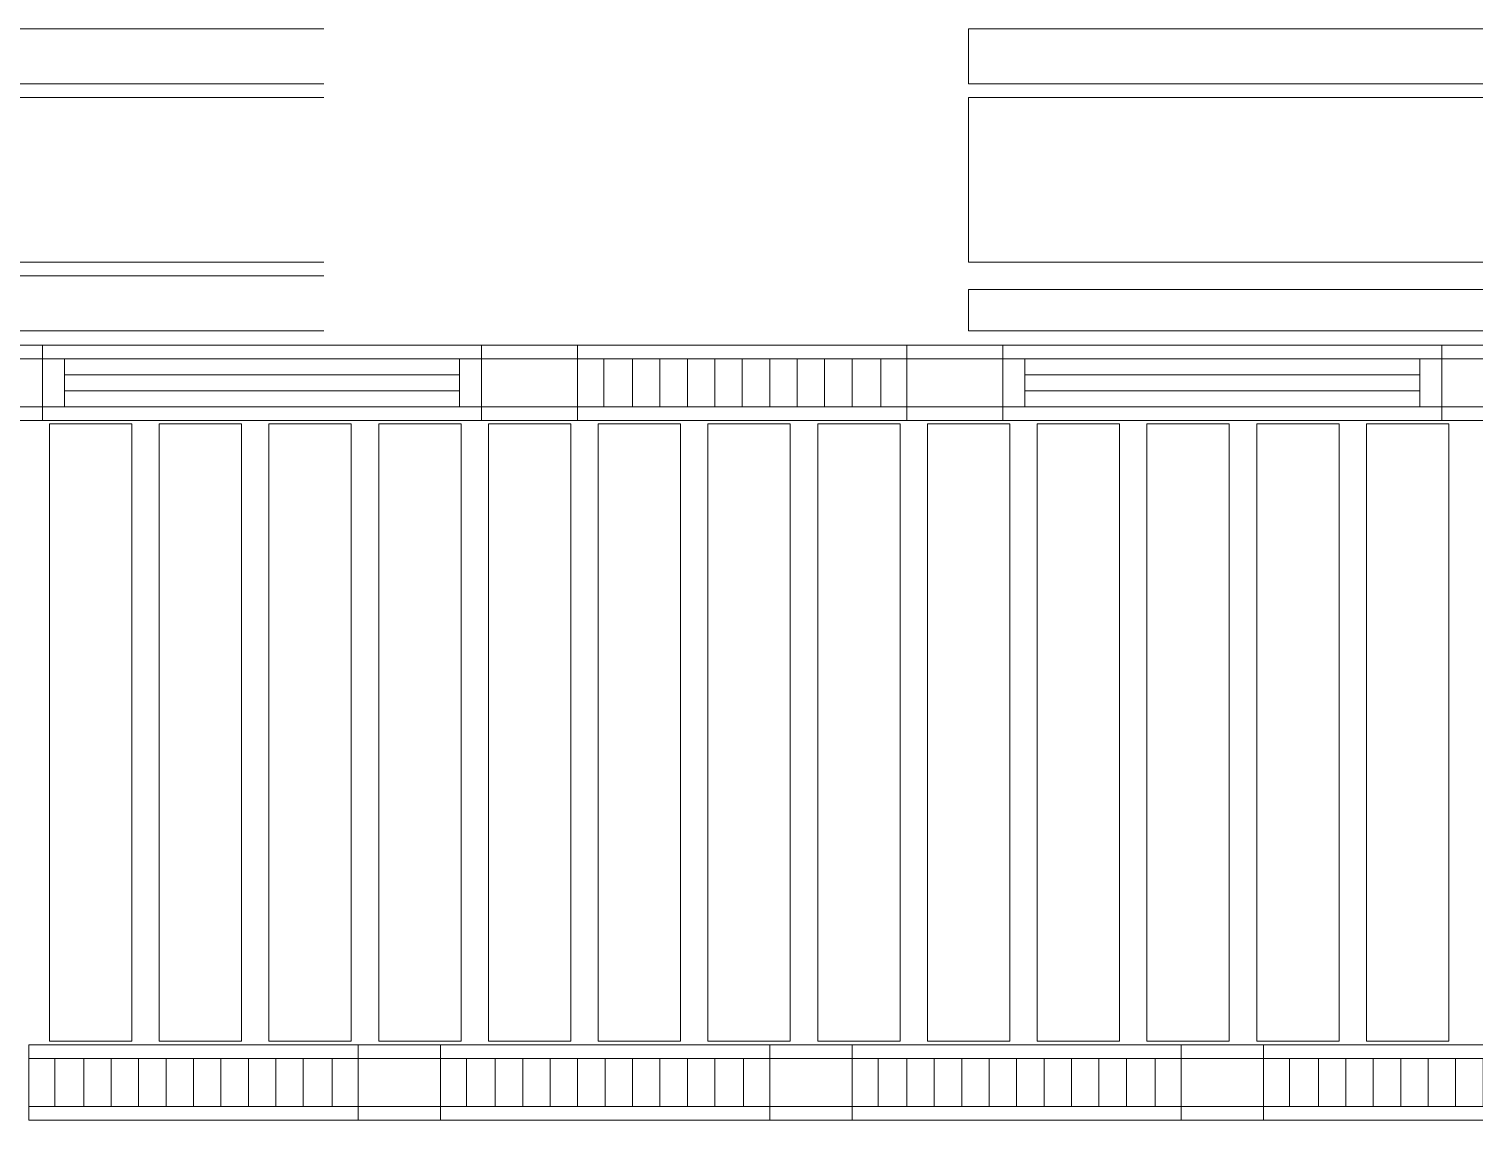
# Model space of a CAD drawing. Header units: millimetres. Extents: x -962357 to -591296, y -223672 to 59420.
# Drawn here: x -746930 to -741663, y -223672 to -219694 of the extents above; entities that cross this region are included whole.
import ezdxf

# ---------------------------------------------------------------- set-up
doc = ezdxf.new("R2010")
doc.units = ezdxf.units.MM
doc.linetypes.add('DPA_Hidden 50', pattern=[3, 2, -1])
doc.layers.add('A-GLAZ-CURT', color=2, linetype='Continuous', lineweight=9)

# ---------------------------------------------------------------- blocks, each defined once
blk = doc.blocks.new('DPA_CP_Metal Ceiling Panel - Vertical Panel with Gap-11114031-4160-01 UPPER PLATFORM LEVEL - REFLECTED CEILING PLAN')
at = {"layer": 'A-GLAZ-CURT'}
for p, q in [((-849807.4, 2689), (-849807.4, 439)), ((-849507.4, 2689), (-849807.4, 2689)), ((-849507.4, 2689), (-849807.4, 2689)), ((-849807.4, 2689), (-849807.4, 439)), ((-849807.4, 439), (-849807.4, 2689)), ((-849807.4, 2689), (-849507.4, 2689)), ((-849507.4, 2689), (-849507.4, 439)), ((-849507.4, 439), (-849507.4, 2689)), ((-849507.4, 2689), (-849507.4, 439)), ((-849507.4, 439), (-849807.4, 439)), ((-849807.4, 439), (-849507.4, 439)), ((-849507.4, 439), (-849807.4, 439))]:
    blk.add_line(p, q, dxfattribs=at)
blk = doc.blocks.new('DPA_CP_Metal Ceiling Panel - Vertical Panel with Gap-V15-4160-01 UPPER PLATFORM LEVEL - REFLECTED CEILING PLAN')
at = {"layer": 'A-GLAZ-CURT'}
for p, q in [((-744857.4, 2689), (-744857.4, 439)), ((-744557.4, 2689), (-744857.4, 2689)), ((-744561.4, 2689), (-744857.4, 2689)), ((-744857.4, 2689), (-744857.4, 439)), ((-744857.4, 439), (-744857.4, 2689)), ((-744857.4, 2689), (-744557.4, 2689)), ((-744557.4, 2689), (-744557.4, 439)), ((-744557.4, 439), (-744557.4, 2689)), ((-744557.4, 2689), (-744557.4, 439)), ((-744557.4, 439), (-744857.4, 439)), ((-744857.4, 439), (-744561.4, 439)), ((-744557.4, 439), (-744857.4, 439))]:
    blk.add_line(p, q, dxfattribs=at)
blk = doc.blocks.new('System Panel - DPA-AR_Metal Ceiling Rectangular Panel-13139259-4160-01 UPPER PLATFORM LEVEL - REFLECTED CEILING PLAN')
at = {"layer": 'A-GLAZ-CURT'}
for p, q in [((-741107.4, 4129), (-743507.4, 4129)), ((-743507.4, 4129), (-743507.4, 3929)), ((-743507.4, 3929), (-743507.4, 4129)), ((-743507.4, 4129), (-741107.4, 4129)), ((-741107.4, 3929), (-741107.4, 4129)), ((-741107.4, 4129), (-741107.4, 3929)), ((-743507.4, 3929), (-741107.4, 3929)), ((-741107.4, 3929), (-743507.4, 3929))]:
    blk.add_line(p, q, dxfattribs=at)
blk = doc.blocks.new('System Panel - DPA-AR_Metal Ceiling Rectangular Panel-V32-4160-01 UPPER PLATFORM LEVEL - REFLECTED CEILING PLAN')
at = {"layer": 'A-GLAZ-CURT'}
for p, q in [((-837057.3, 4129), (-839182.3, 4129)), ((-839182.3, 4129), (-839182.3, 3929)), ((-839182.3, 3929), (-839182.3, 4129)), ((-839182.3, 4129), (-837057.3, 4129)), ((-839182.3, 3929), (-837057.4, 3929)), ((-837057.4, 3929), (-839182.3, 3929))]:
    blk.add_line(p, q, dxfattribs=at)
blk = doc.blocks.new('System Panel - DPA-AR_Metal Ceiling Rectangular Panel-V28-4160-01 UPPER PLATFORM LEVEL - REFLECTED CEILING PLAN')
at = {"layer": 'A-GLAZ-CURT'}
for p, q in [((-825657.4, 3229), (-827782.3, 3229)), ((-827782.3, 3229), (-827782.3, 3029)), ((-827782.3, 3029), (-827782.3, 3229)), ((-827782.3, 3229), (-825657.4, 3229)), ((-827782.3, 3029), (-825657.3, 3029)), ((-825657.3, 3029), (-827782.3, 3029))]:
    blk.add_line(p, q, dxfattribs=at)
blk = doc.blocks.new('System Panel - DPA-AR_Metal Ceiling Rectangular Panel-V29-4160-01 UPPER PLATFORM LEVEL - REFLECTED CEILING PLAN')
at = {"layer": 'A-GLAZ-CURT'}
for p, q in [((-825657.4, 3879), (-827782.3, 3879)), ((-827782.3, 3879), (-827782.3, 3279)), ((-827782.3, 3279), (-827782.3, 3879)), ((-827782.3, 3879), (-825657.4, 3879)), ((-827782.3, 3279), (-825657.4, 3279)), ((-825657.4, 3279), (-827782.3, 3279))]:
    blk.add_line(p, q, dxfattribs=at)
blk = doc.blocks.new('System Panel - DPA-AR_Metal Ceiling Rectangular Panel-13139299-4160-01 UPPER PLATFORM LEVEL - REFLECTED CEILING PLAN')
at = {"layer": 'A-GLAZ-CURT'}
for p, q in [((-818782.4, 3879), (-821182.4, 3879)), ((-821182.4, 3879), (-821182.4, 3279)), ((-821182.4, 3279), (-821182.4, 3879)), ((-821182.4, 3879), (-818782.4, 3879)), ((-818782.4, 3279), (-818782.4, 3879)), ((-818782.4, 3879), (-818782.4, 3279)), ((-821182.4, 3279), (-818782.4, 3279)), ((-818782.4, 3279), (-821182.4, 3279))]:
    blk.add_line(p, q, dxfattribs=at)
blk = doc.blocks.new('System Panel - DPA-AR_Metal Ceiling Rectangular Panel-13144154-4160-01 UPPER PLATFORM LEVEL - REFLECTED CEILING PLAN')
at = {"layer": 'A-GLAZ-CURT'}
for p, q in [((-741107.4, 3179), (-743507.4, 3179)), ((-743507.4, 3179), (-743507.4, 3029)), ((-743507.4, 3029), (-743507.4, 3179)), ((-743507.4, 3179), (-741107.4, 3179)), ((-741107.4, 3029), (-741107.4, 3179)), ((-741107.4, 3179), (-741107.4, 3029)), ((-743507.4, 3029), (-741107.4, 3029)), ((-741107.4, 3029), (-743507.4, 3029))]:
    blk.add_line(p, q, dxfattribs=at)
blk = doc.blocks.new('DPA_CP_Metal Ceiling Luminaire2 - Linear Luminaire-12404975-4160-01 UPPER PLATFORM LEVEL - REFLECTED CEILING PLAN')
at = {"layer": 'A-GLAZ-CURT'}
for p, q in [((-786932.4, 2701.5), (-786932.4, 2976.5)), ((-786932.4, 2976.5), (-785732.4, 2976.5)), ((-786932.4, 2976.5), (-786932.4, 2701.5)), ((-785732.4, 2976.5), (-786932.4, 2976.5)), ((-786932.4, 2976.5), (-785732.4, 2976.5)), ((-785732.4, 2976.5), (-785732.4, 2701.5)), ((-785732.4, 2701.5), (-785732.4, 2976.5)), ((-786932.4, 2939), (-786932.4, 2701.5)), ((-786932.4, 2926.5), (-785732.4, 2926.5)), ((-785732.4, 2939), (-785732.4, 2701.5)), ((-786932.4, 2751.5), (-785732.4, 2751.5)), ((-785732.4, 2701.5), (-786932.4, 2701.5)), ((-785732.4, 2701.5), (-786932.4, 2701.5)), ((-786932.4, 2701.5), (-785732.4, 2701.5))]:
    blk.add_line(p, q, dxfattribs=at)
at = {"layer": 'A-GLAZ-CURT', "linetype": 'DPA_Hidden 50'}
for p, q in [((-786837.4, 2926.5), (-786837.4, 2751.5)), ((-786732.4, 2926.5), (-786732.4, 2751.5)), ((-786632.4, 2926.5), (-786632.4, 2751.5)), ((-786532.4, 2926.5), (-786532.4, 2751.5)), ((-786432.4, 2926.5), (-786432.4, 2751.5)), ((-786332.4, 2926.5), (-786332.4, 2751.5)), ((-786232.4, 2926.5), (-786232.4, 2751.5)), ((-786132.4, 2926.5), (-786132.4, 2751.5)), ((-786032.4, 2926.5), (-786032.4, 2751.5)), ((-785932.4, 2926.5), (-785932.4, 2751.5)), ((-785827.4, 2926.5), (-785827.4, 2751.5))]:
    blk.add_line(p, q, dxfattribs=at)
blk = doc.blocks.new('DPA_CP_Metal Ceiling Panel1 - Horizontal with Gap-13297912-4160-01 UPPER PLATFORM LEVEL - REFLECTED CEILING PLAN')
at = {"layer": 'A-GLAZ-CURT'}
for p, q in [((-786232.4, 151.5), (-786232.4, 426.5)), ((-786232.4, 151.5), (-786232.4, 426.5)), ((-786232.4, 426.5), (-785932.4, 426.5)), ((-786232.4, 426.5), (-785932.4, 426.5)), ((-786232.4, 151.5), (-786232.4, 426.5)), ((-785932.4, 151.5), (-785932.4, 426.5)), ((-785932.4, 426.5), (-785932.4, 151.5)), ((-785932.4, 426.5), (-785932.4, 151.5)), ((-786232.4, 376.5), (-785932.4, 376.5)), ((-786232.4, 201.5), (-785932.4, 201.5)), ((-786232.4, 151.5), (-785932.4, 151.5)), ((-785932.4, 151.5), (-786232.4, 151.5)), ((-785932.4, 151.5), (-786232.4, 151.5))]:
    blk.add_line(p, q, dxfattribs=at)
blk = doc.blocks.new('DPA_CP_Metal Ceiling Air Supply1 - Linear Diffuser Air Supply-12404980-4160-01 UPPER PLATFORM LEVEL - REFLECTED CEILING PLAN')
at = {"layer": 'A-GLAZ-CURT'}
for p, q in [((-788882.4, 2701.5), (-788882.4, 2976.5)), ((-788882.4, 2976.5), (-787282.4, 2976.5)), ((-788882.4, 2701.5), (-788882.4, 2976.5)), ((-788882.4, 2976.5), (-787282.4, 2976.5)), ((-788882.4, 2976.5), (-787282.4, 2976.5)), ((-788882.4, 2701.5), (-788882.4, 2976.5)), ((-787282.4, 2701.5), (-787282.4, 2976.5)), ((-787282.4, 2976.5), (-787282.4, 2701.5)), ((-787282.4, 2976.5), (-787282.4, 2701.5)), ((-787282.4, 2926.5), (-788882.4, 2926.5)), ((-788802.4, 2926.5), (-788802.4, 2751.5)), ((-787362.4, 2926.5), (-787362.4, 2751.5)), ((-787282.4, 2751.5), (-788882.4, 2751.5)), ((-788882.4, 2701.5), (-787282.4, 2701.5)), ((-787282.4, 2701.5), (-788882.4, 2701.5)), ((-787282.4, 2701.5), (-788882.4, 2701.5))]:
    blk.add_line(p, q, dxfattribs=at)
at = {"layer": 'A-GLAZ-CURT', "linetype": 'DPA_Hidden 50'}
for p, q in [((-787362.4, 2868.2), (-788802.4, 2868.2)), ((-787362.4, 2809.9), (-788802.4, 2809.9))]:
    blk.add_line(p, q, dxfattribs=at)
blk = doc.blocks.new('DPA_CP_Metal Ceiling Panel1 - Horizontal with Gap-16028279-4160-01 UPPER PLATFORM LEVEL - REFLECTED CEILING PLAN')
at = {"layer": 'A-GLAZ-CURT'}
for p, q in [((-787282.4, 2701.5), (-787282.4, 2976.5)), ((-787282.4, 2701.5), (-787282.4, 2976.5)), ((-787282.4, 2976.5), (-786932.4, 2976.5)), ((-787282.4, 2976.5), (-786932.4, 2976.5)), ((-787282.4, 2701.5), (-787282.4, 2976.5)), ((-786932.4, 2701.5), (-786932.4, 2976.5)), ((-786932.4, 2976.5), (-786932.4, 2701.5)), ((-786932.4, 2976.5), (-786932.4, 2701.5)), ((-787282.4, 2926.5), (-786932.4, 2926.5)), ((-787282.4, 2751.5), (-786932.4, 2751.5)), ((-787282.4, 2701.5), (-786932.4, 2701.5)), ((-786932.4, 2701.5), (-787282.4, 2701.5)), ((-786932.4, 2701.5), (-787282.4, 2701.5))]:
    blk.add_line(p, q, dxfattribs=at)

msp = doc.modelspace()

# ---------------------------------------------------------------- block references
at = {"layer": 'A-GLAZ-CURT'}
for name, p in [('System Panel - DPA-AR_Metal Ceiling Rectangular Panel-V32-4160-01 UPPER PLATFORM LEVEL - REFLECTED CEILING PLAN', (91202.3, -223823.5)), ('System Panel - DPA-AR_Metal Ceiling Rectangular Panel-13139259-4160-01 UPPER PLATFORM LEVEL - REFLECTED CEILING PLAN', (2.4, -223823.5)), ('System Panel - DPA-AR_Metal Ceiling Rectangular Panel-V29-4160-01 UPPER PLATFORM LEVEL - REFLECTED CEILING PLAN', (79802.3, -223823.5)), ('System Panel - DPA-AR_Metal Ceiling Rectangular Panel-13139299-4160-01 UPPER PLATFORM LEVEL - REFLECTED CEILING PLAN', (77677.4, -223823.5)), ('System Panel - DPA-AR_Metal Ceiling Rectangular Panel-V28-4160-01 UPPER PLATFORM LEVEL - REFLECTED CEILING PLAN', (79802.3, -223823.5)), ('System Panel - DPA-AR_Metal Ceiling Rectangular Panel-13144154-4160-01 UPPER PLATFORM LEVEL - REFLECTED CEILING PLAN', (2.4, -223823.5)), ('DPA_CP_Metal Ceiling Panel1 - Horizontal with Gap-16028279-4160-01 UPPER PLATFORM LEVEL - REFLECTED CEILING PLAN', (40052.4, -223823.5)), ('DPA_CP_Metal Ceiling Panel1 - Horizontal with Gap-16028279-4160-01 UPPER PLATFORM LEVEL - REFLECTED CEILING PLAN', (40052.4, -223823.5)), ('DPA_CP_Metal Ceiling Air Supply1 - Linear Diffuser Air Supply-12404980-4160-01 UPPER PLATFORM LEVEL - REFLECTED CEILING PLAN', (42002.4, -223823.5)), ('DPA_CP_Metal Ceiling Air Supply1 - Linear Diffuser Air Supply-12404980-4160-01 UPPER PLATFORM LEVEL - REFLECTED CEILING PLAN', (42002.4, -223823.5)), ('DPA_CP_Metal Ceiling Panel1 - Horizontal with Gap-16028279-4160-01 UPPER PLATFORM LEVEL - REFLECTED CEILING PLAN', (42002.4, -223823.5)), ('DPA_CP_Metal Ceiling Panel1 - Horizontal with Gap-16028279-4160-01 UPPER PLATFORM LEVEL - REFLECTED CEILING PLAN', (42002.4, -223823.5)), ('DPA_CP_Metal Ceiling Luminaire2 - Linear Luminaire-12404975-4160-01 UPPER PLATFORM LEVEL - REFLECTED CEILING PLAN', (42002.4, -223823.5)), ('DPA_CP_Metal Ceiling Luminaire2 - Linear Luminaire-12404975-4160-01 UPPER PLATFORM LEVEL - REFLECTED CEILING PLAN', (42002.4, -223823.5)), ('DPA_CP_Metal Ceiling Panel1 - Horizontal with Gap-16028279-4160-01 UPPER PLATFORM LEVEL - REFLECTED CEILING PLAN', (43552.4, -223823.5)), ('DPA_CP_Metal Ceiling Panel1 - Horizontal with Gap-16028279-4160-01 UPPER PLATFORM LEVEL - REFLECTED CEILING PLAN', (43552.4, -223823.5)), ('DPA_CP_Metal Ceiling Air Supply1 - Linear Diffuser Air Supply-12404980-4160-01 UPPER PLATFORM LEVEL - REFLECTED CEILING PLAN', (45502.4, -223823.5)), ('DPA_CP_Metal Ceiling Air Supply1 - Linear Diffuser Air Supply-12404980-4160-01 UPPER PLATFORM LEVEL - REFLECTED CEILING PLAN', (45502.4, -223823.5)), ('DPA_CP_Metal Ceiling Panel1 - Horizontal with Gap-16028279-4160-01 UPPER PLATFORM LEVEL - REFLECTED CEILING PLAN', (45502.4, -223823.5)), ('DPA_CP_Metal Ceiling Panel1 - Horizontal with Gap-16028279-4160-01 UPPER PLATFORM LEVEL - REFLECTED CEILING PLAN', (45502.4, -223823.5)), ('DPA_CP_Metal Ceiling Panel - Vertical Panel with Gap-11114031-4160-01 UPPER PLATFORM LEVEL - REFLECTED CEILING PLAN', (102952.4, -223823.5)), ('DPA_CP_Metal Ceiling Panel - Vertical Panel with Gap-11114031-4160-01 UPPER PLATFORM LEVEL - REFLECTED CEILING PLAN', (103352.4, -223823.5)), ('DPA_CP_Metal Ceiling Panel - Vertical Panel with Gap-11114031-4160-01 UPPER PLATFORM LEVEL - REFLECTED CEILING PLAN', (103752.4, -223823.5)), ('DPA_CP_Metal Ceiling Panel - Vertical Panel with Gap-11114031-4160-01 UPPER PLATFORM LEVEL - REFLECTED CEILING PLAN', (104152.4, -223823.5)), ('DPA_CP_Metal Ceiling Panel - Vertical Panel with Gap-11114031-4160-01 UPPER PLATFORM LEVEL - REFLECTED CEILING PLAN', (104552.4, -223823.5)), ('DPA_CP_Metal Ceiling Panel - Vertical Panel with Gap-V15-4160-01 UPPER PLATFORM LEVEL - REFLECTED CEILING PLAN', (2.4, -223823.5)), ('DPA_CP_Metal Ceiling Panel - Vertical Panel with Gap-11114031-4160-01 UPPER PLATFORM LEVEL - REFLECTED CEILING PLAN', (105352.4, -223823.5)), ('DPA_CP_Metal Ceiling Panel - Vertical Panel with Gap-11114031-4160-01 UPPER PLATFORM LEVEL - REFLECTED CEILING PLAN', (105752.4, -223823.5)), ('DPA_CP_Metal Ceiling Panel - Vertical Panel with Gap-11114031-4160-01 UPPER PLATFORM LEVEL - REFLECTED CEILING PLAN', (106152.4, -223823.5)), ('DPA_CP_Metal Ceiling Panel - Vertical Panel with Gap-11114031-4160-01 UPPER PLATFORM LEVEL - REFLECTED CEILING PLAN', (106552.4, -223823.5)), ('DPA_CP_Metal Ceiling Panel - Vertical Panel with Gap-11114031-4160-01 UPPER PLATFORM LEVEL - REFLECTED CEILING PLAN', (106952.4, -223823.5)), ('DPA_CP_Metal Ceiling Panel - Vertical Panel with Gap-11114031-4160-01 UPPER PLATFORM LEVEL - REFLECTED CEILING PLAN', (107352.4, -223823.5)), ('DPA_CP_Metal Ceiling Panel - Vertical Panel with Gap-11114031-4160-01 UPPER PLATFORM LEVEL - REFLECTED CEILING PLAN', (107752.4, -223823.5)), ('DPA_CP_Metal Ceiling Luminaire2 - Linear Luminaire-12404975-4160-01 UPPER PLATFORM LEVEL - REFLECTED CEILING PLAN', (40002.4, -226373.5)), ('DPA_CP_Metal Ceiling Panel1 - Horizontal with Gap-13297912-4160-01 UPPER PLATFORM LEVEL - REFLECTED CEILING PLAN', (40502.4, -223823.5)), ('DPA_CP_Metal Ceiling Luminaire2 - Linear Luminaire-12404975-4160-01 UPPER PLATFORM LEVEL - REFLECTED CEILING PLAN', (41502.4, -226373.5)), ('DPA_CP_Metal Ceiling Panel1 - Horizontal with Gap-13297912-4160-01 UPPER PLATFORM LEVEL - REFLECTED CEILING PLAN', (42002.4, -223823.5)), ('DPA_CP_Metal Ceiling Luminaire2 - Linear Luminaire-12404975-4160-01 UPPER PLATFORM LEVEL - REFLECTED CEILING PLAN', (43002.4, -226373.5)), ('DPA_CP_Metal Ceiling Panel1 - Horizontal with Gap-13297912-4160-01 UPPER PLATFORM LEVEL - REFLECTED CEILING PLAN', (43502.4, -223823.5)), ('DPA_CP_Metal Ceiling Luminaire2 - Linear Luminaire-12404975-4160-01 UPPER PLATFORM LEVEL - REFLECTED CEILING PLAN', (44502.4, -226373.5))]:
    msp.add_blockref(name, p, dxfattribs=at)

doc.saveas('drawing.dxf')
